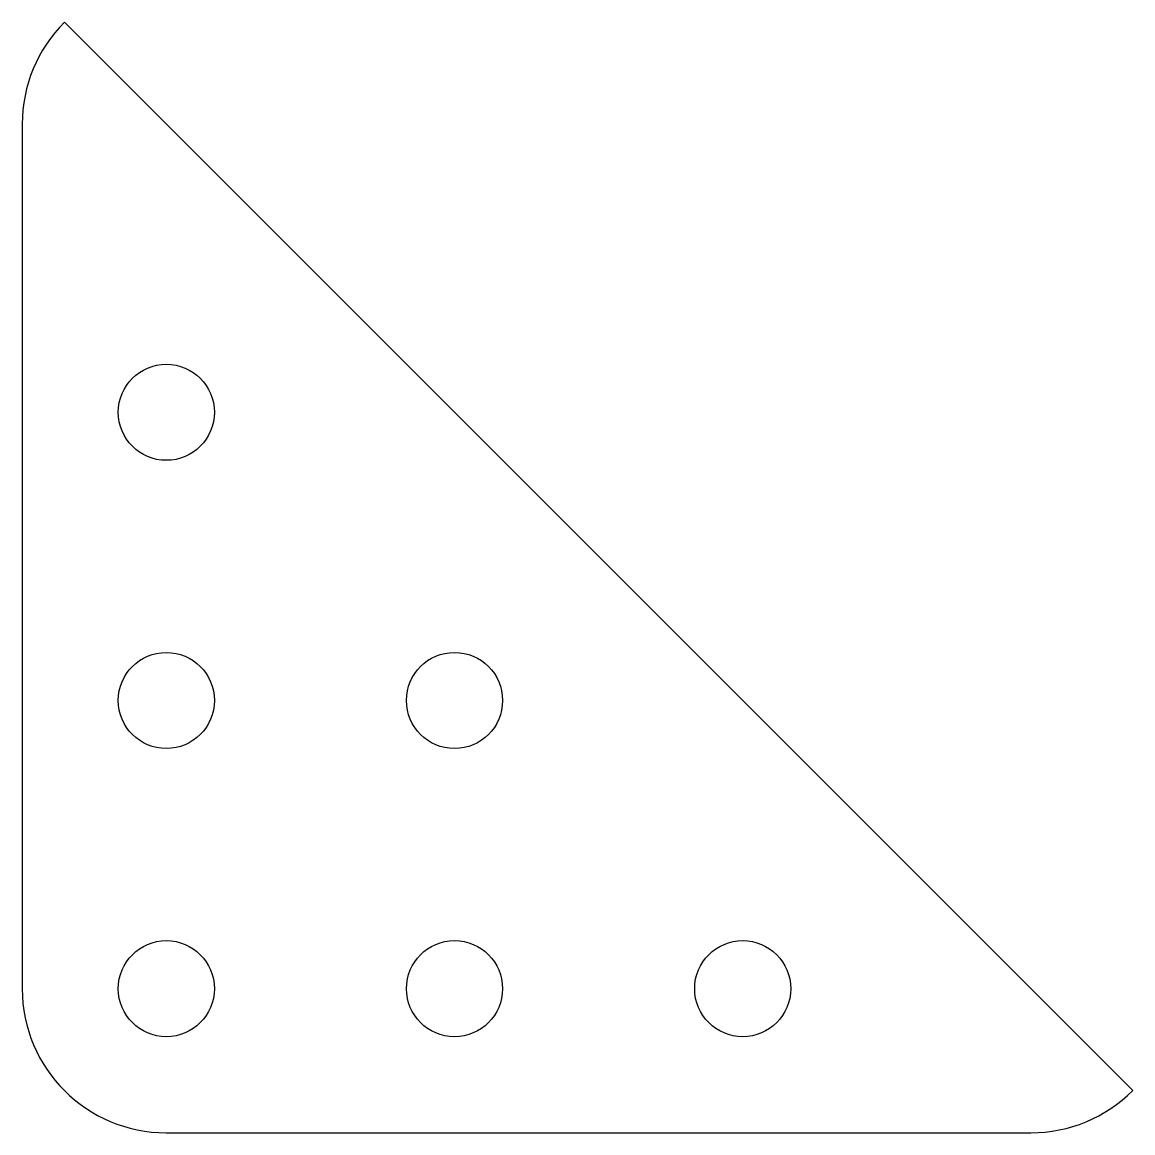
# Model space of a CAD drawing. Header units: millimetres. Extents: x -105.9 to -71.3, y 69.6 to 104.2.
import ezdxf

# ---------------------------------------------------------------- set-up
doc = ezdxf.new("R2010")
doc.units = ezdxf.units.MM
doc.layers.add('Default', color=7, linetype='Continuous')

msp = doc.modelspace()

# ---------------------------------------------------------------- linework, layer by layer
at = {"layer": 'Default', "color": 7, "linetype": 'Continuous'}
for p, q in [((-104.625, 104.239), (-71.261, 70.875)), ((-105.943, 101.057), (-105.943, 74.057)), ((-101.443, 69.557), (-74.443, 69.557))]:
    msp.add_line(p, q, dxfattribs=at)
for centre in [(-101.443, 92.057), (-101.443, 83.057), (-92.443, 83.057), (-101.443, 74.057), (-92.443, 74.057), (-83.443, 74.057)]:
    msp.add_circle(centre, 1.5, dxfattribs=at)
for centre, start, end in [((-101.443, 101.057), 135, 180), ((-101.443, 74.057), 180, 270), ((-74.443, 74.057), 270, 315)]:
    msp.add_arc(centre, 4.5, start, end, dxfattribs=at)

doc.saveas('drawing.dxf')
